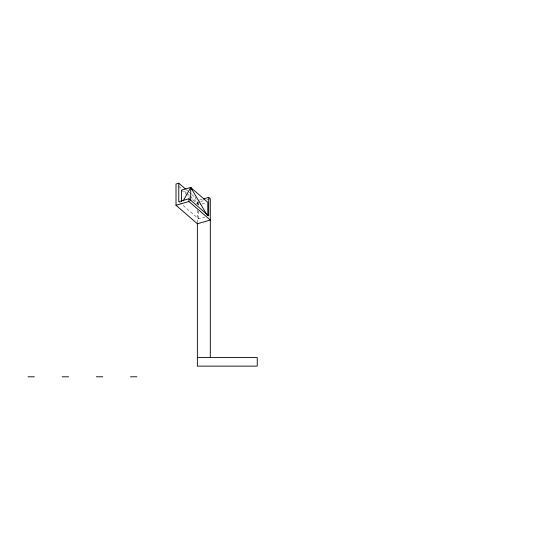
<?xml version="1.0" encoding="UTF-8"?>
<svg xmlns="http://www.w3.org/2000/svg" width="560" height="560" viewBox="0 0 560 560"><rect width="100%" height="100%" fill="white"/><g stroke="black" fill="none" stroke-linecap="round" stroke-linejoin="round"><path stroke-width="0.42" stroke-dasharray="2.8 2.1" d="M199.318 200.088L202.447 199.185M190.246 196.336L197.365 202.503L199.794 201.803M200.599 201.565L203.84 200.634M207.074 199.696L209.503 198.996M192.626 199.815L198.541 204.939L201.061 204.211M201.901 203.966L206.101 202.755M179.445 202.272L198.541 218.806L204.799 217M186.025 189.476L188.657 191.758M189.322 192.332L191.296 194.04M191.954 194.607L195.244 197.463M178.598 186.249L181.832 189.049M184.422 191.289L186.361 192.976M187.012 193.536L189.602 195.776M181.454 190.141L189.994 197.54M194.978 197.001L198.541 204.939M198.541 202.832L198.541 205.359M198.541 211.008L198.541 218.806M197.365 202.503L197.365 204.253M197.365 210.154L197.365 223.769"/><path stroke-width="0.84" d="M183.134 201.005L190.701 187.474L207.788 202.265L207.788 215.271M178.78 183.204L176.008 184.009L176.008 205.275L197.365 223.769L210.308 220.031L188.958 201.537L188.958 198.765L178.78 201.698L178.78 183.204L185.367 188.909M176.008 205.275L188.958 201.537M203.231 198.954L208.712 197.379L210.308 198.765L210.308 357.574M197.386 357.574L257.25 357.574L257.25 366.121L197.365 366.121L197.365 223.503M28.007 376.796L34.398 376.796M62.181 376.796L68.565 376.796M96.348 376.796L102.739 376.796M130.515 376.796L136.906 376.796M188.958 198.765L208.712 215.873L208.712 197.379M207.347 215.404L190.701 187.474L181.454 190.141L181.454 201.411M191.415 189.056L190.701 187.474L190.701 200.473"/></g></svg>
